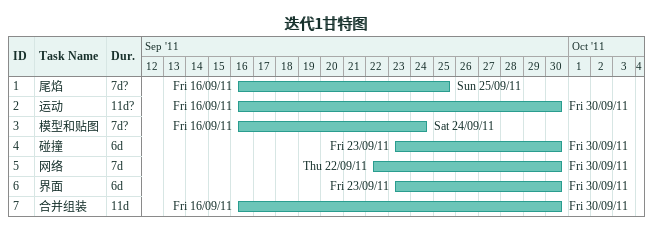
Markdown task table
迭代1甘特图

| ID | Task | Duration | Start | Finish |
|---|---|---|---|---|
| 1 | 尾焰 | 7d? | 2011-09-16 | 2011-09-25 |
| 2 | 运动 | 11d? | 2011-09-16 | 2011-09-30 |
| 3 | 模型和贴图 | 7d? | 2011-09-16 | 2011-09-24 |
| 4 | 碰撞 | 6d | 2011-09-23 | 2011-09-30 |
| 5 | 网络 | 7d | 2011-09-22 | 2011-09-30 |
| 6 | 界面 | 6d | 2011-09-23 | 2011-09-30 |
| 7 | 合并组装 | 11d | 2011-09-16 | 2011-09-30 |
